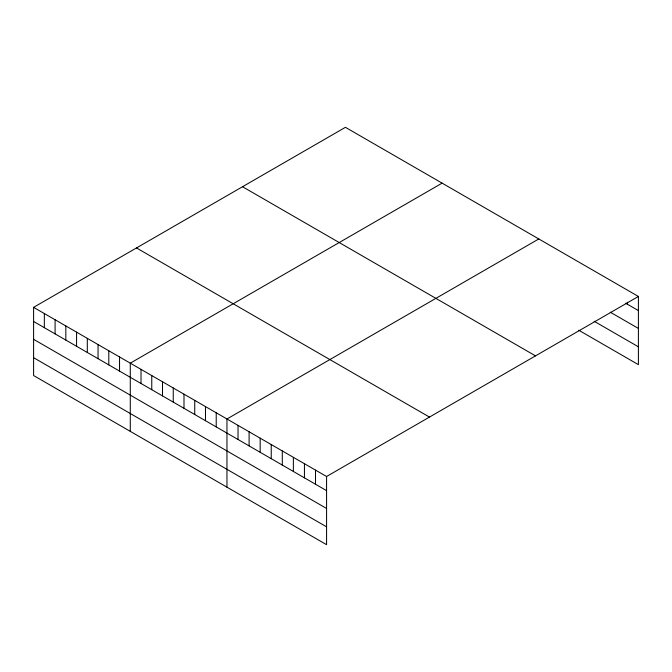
<?xml version="1.0" encoding="UTF-8"?>
<svg xmlns="http://www.w3.org/2000/svg" width="672" height="672" viewBox="0 0 672 672"><rect width="100%" height="100%" fill="white"/><g stroke="black" fill="none" stroke-linecap="round" stroke-linejoin="round"><path stroke-width="1.01" d="M33.6 307.348L326.575 476.498L326.575 544.681L33.6 375.539L33.6 307.348L345.425 127.319L638.4 296.461L638.4 364.652L578.802 330.246M442.109 183.137L130.284 363.166L130.284 431.357M538.793 238.955L226.96 418.984L226.96 487.175M326.575 476.498L638.4 296.461M625.632 303.223L638.4 310.59M610.302 312.211L638.4 328.432M594.132 321.25L638.4 346.811M242.525 186.732L535.5 355.874M136.5 247.943L429.475 417.085M33.6 321.476L326.575 490.627M33.6 339.318L326.575 508.46M33.6 357.697L326.575 526.84M627.329 302.182L627.329 304.206M315.504 470.106L315.504 484.235M304.441 463.714L304.441 477.842M293.37 457.33L293.37 471.458M282.299 450.937L282.299 465.066M271.236 444.545L271.236 458.674M260.165 438.152L260.165 452.281M249.094 431.768L249.094 445.897M238.031 425.376L238.031 439.505M216.216 412.784L216.216 426.913M205.481 406.585L205.481 420.714M194.737 400.378L194.737 414.506M183.994 394.178L183.994 408.307M173.25 387.979L173.25 402.108M162.506 381.772L162.506 395.9M151.763 375.572L151.763 389.701M141.019 369.373L141.019 383.502M119.54 356.966L119.54 371.095M108.797 350.767L108.797 364.896M98.053 344.56L98.053 358.688M87.31 338.36L87.31 352.489M76.566 332.161L76.566 346.29M65.831 325.954L65.831 340.082M55.087 319.754L55.087 333.883M44.344 313.555L44.344 327.684"/></g></svg>
